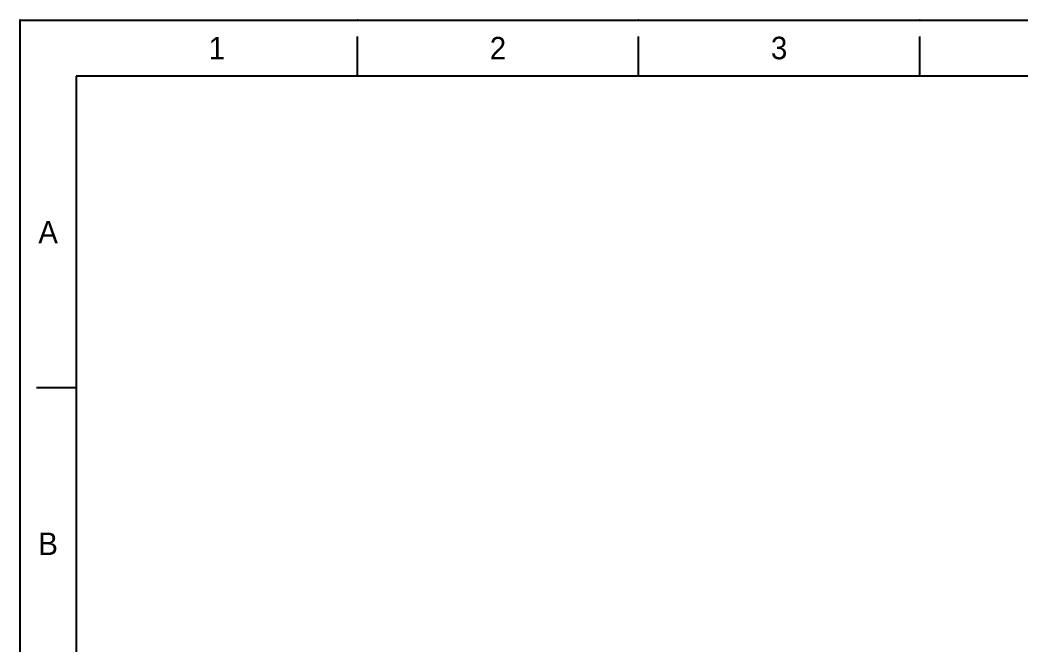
# Model space of a CAD drawing. Extents: x 11557 to 12329, y -16777 to -16231.
# Drawn here: x 11556.8 to 11884, y -16435.2 to -16231 of the extents above; entities that cross this region are included whole.
import ezdxf

# ---------------------------------------------------------------- set-up
doc = ezdxf.new("R2010")
doc.units = 0
doc.header["$MEASUREMENT"] = 0
doc.layers.add('FORM', color=7, linetype='CONTINUOUS')
doc.styles.get("Standard").update_dxf_attribs({"font": 'Gulim.ttf'})

msp = doc.modelspace()

# ---------------------------------------------------------------- linework, layer by layer
at = {"layer": 'FORM'}
for p, q in [((11667.06, -16249.39), (11667.06, -16236.39)), ((11758.95, -16249.39), (11758.95, -16236.39)), ((11850.85, -16249.39), (11850.85, -16236.39)), ((12310.3, -16249.39), (11575.17, -16249.39)), ((11575.17, -16249.39), (11575.17, -16758.46)), ((11575.17, -16351.2), (11562.18, -16351.2))]:
    msp.add_line(p, q, dxfattribs=at)
msp.add_lwpolyline([(11556.79, -16231.01), (12328.68, -16231.01), (12328.68, -16776.84), (11556.79, -16776.84)], close=True, dxfattribs=at)
at = {"layer": 'FORM', "color": 7}
msp.add_point((11556.79, -16231.01), dxfattribs=at)
at = {"layer": 'FORM'}
for p in [(11667.06, -16231.01), (11758.95, -16231.01), (11850.85, -16231.01)]:
    msp.add_point(p, dxfattribs=at)

# ---------------------------------------------------------------- texts
at = {"layer": 'FORM', "char_height": 7.35, "attachment_point": 5}
for s, width, insert in [('1', 64.98, (11621.12, -16240.2)), ('2', 64.98, (11713.01, -16240.2)), ('3', 64.98, (11804.9, -16240.2)), ('A', 12.996, (11565.98, -16300.29)), ('B', 12.996, (11565.98, -16402.11))]:
    msp.add_mtext_dynamic_manual_height_columns(s, width=width, gutter_width=16.25, heights=[0], dxfattribs=dict(at, insert=insert))

doc.saveas('drawing.dxf')
